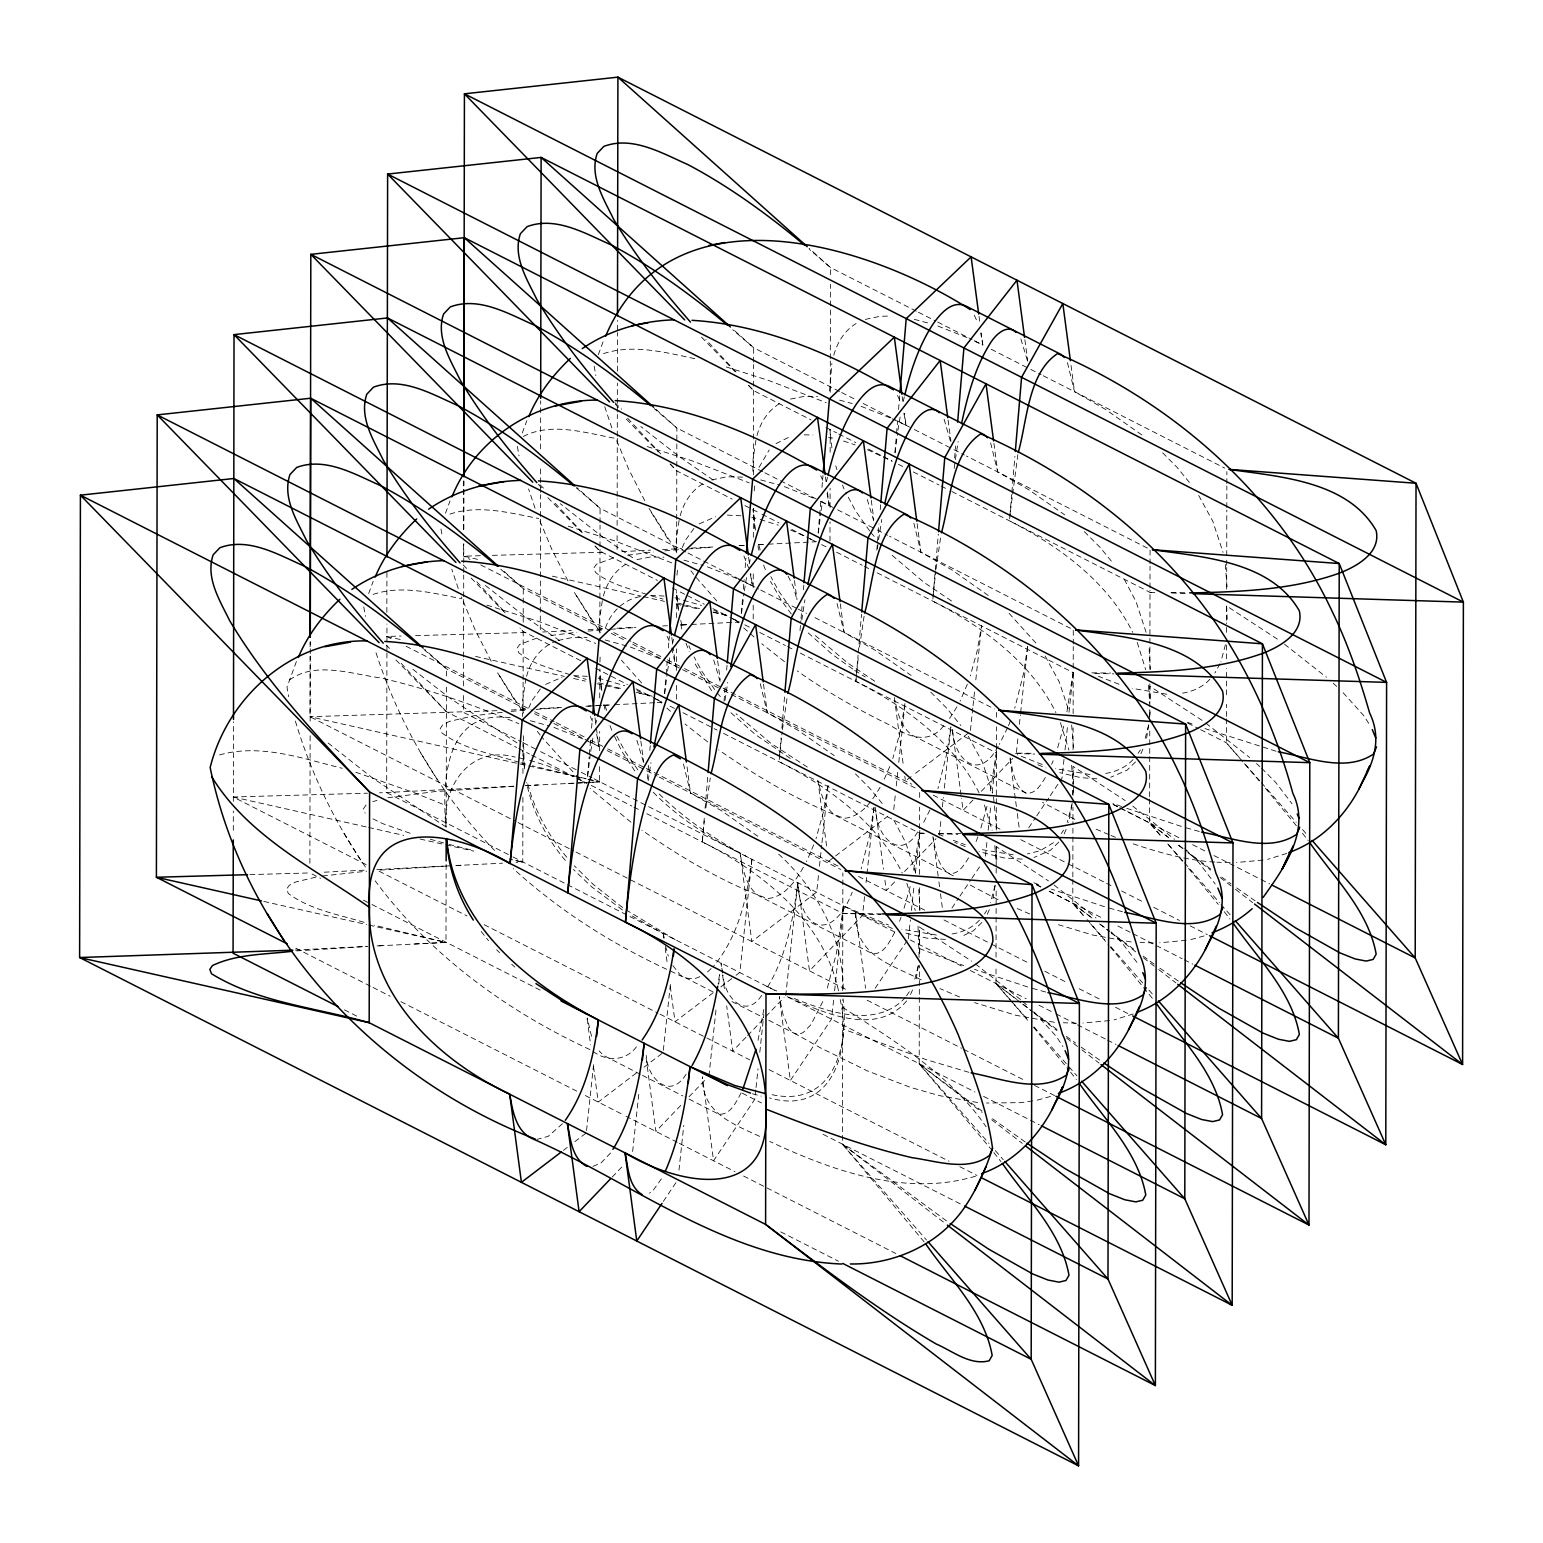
<?xml version="1.0" encoding="UTF-8"?>
<svg xmlns="http://www.w3.org/2000/svg" width="1543" height="1543" viewBox="0 0 1543 1543"><rect width="100%" height="100%" fill="white"/><g stroke="black" fill="none" stroke-linecap="round" stroke-linejoin="round"><path stroke-width="0.75" stroke-dasharray="5 3.75" d="M233.302 830.308L233.321 811.02M233.34 801.396L233.475 721.873M310.124 656.508L310.008 716.724L515.902 821.493M310.124 646.883L310.143 642.062M309.892 863.289L310.124 735.587M310.143 721.121L310.259 656.064M310.259 653.653L310.278 641.599M386.927 652.901L386.676 792.658L510.829 855.825M386.927 650.49L386.965 623.989M386.849 612.359L386.927 569.02M378.999 945.82L445.985 942.426L446.12 863.116M328.119 743.012L372.287 777.826L446.197 827.067L446.428 685.651M446.448 676.046L446.467 668.852L425.039 649.642M463.633 544.139L463.614 556.174L470.036 559.453M463.652 529.693L463.749 479.121M463.517 695.507L463.479 712.384L521.283 741.797M463.517 685.883L463.575 659.362M463.575 656.971L463.671 599.128M463.691 596.717L463.71 575.038M463.729 572.627L463.729 565.394M463.749 562.983L463.768 543.715M463.807 529.249L463.884 481.069M522.903 797.365L522.788 862.151L516.056 862.498M522.942 773.371L523 739.598M523.038 713.367L523.096 681.91M523.116 679.769L523.193 631.453L519.991 628.059M523.212 622.176L523.231 605.377M523.231 602.966L523.27 588.577L501.822 569.386M540.281 629.698L540.378 579.107M540.378 576.696L540.474 518.853M540.474 516.442L540.513 494.763M540.532 492.352L540.532 485.119M540.532 482.708L540.571 465.851M540.59 448.974L540.667 415.241M540.667 412.83L540.686 400.794M592.416 782.243L599.591 781.896L599.61 765.058M599.648 750.689L599.668 731.421M599.726 697.899L599.764 676.143M599.841 633.093L599.996 549.096M599.996 546.704L600.034 525.102M600.034 522.711L600.073 508.303L576.851 487.511M617.084 549.424L617.104 534.977M617.123 525.334L617.181 498.833M617.181 496.422L617.277 438.598M617.277 436.187L617.316 414.488M617.316 412.077L617.374 383.165M617.393 371.13L617.47 332.574M617.47 330.163L617.489 320.52M676.393 699.21L676.413 684.803M676.451 670.414L676.49 648.812M676.528 617.624L676.586 591.065M676.644 552.818L676.702 521.38M676.702 519.219L676.798 468.821M676.798 466.43L676.837 442.436M676.837 440.025L676.876 428.028L655.428 408.837M753.196 618.936L753.215 604.528M753.254 587.748L753.273 570.871M753.331 537.35L753.389 508.399M753.447 474.955L753.505 441.105M753.505 438.964L753.601 388.566M753.601 386.155L753.64 364.553M753.64 362.161L753.659 347.754L734.024 330.163M829.98 541.072L830.018 521.881M830.057 507.473L830.076 488.282M830.153 452.273L830.192 428.279M830.25 392.288L830.308 361.081M830.308 358.69L830.404 308.291M830.404 305.88L830.443 284.298M830.462 274.693L830.462 267.498L809.033 248.288M924.18 1241.922L842.401 1144.135L842.652 999.941M842.671 990.548L842.844 887.36M842.844 884.949L842.864 872.952M992.38 1150.712L919.204 1063.86L919.319 996.585M919.319 994.271L919.377 965.339M919.397 953.478L919.435 926.88M919.474 910.274L919.512 886.029M919.532 874.283L919.609 831.079M919.609 828.687L919.647 807.085M919.667 797.48L919.667 790.286M1012.632 1002.796L995.987 983.605L996.026 966.767M996.045 957.2L996.161 887.476M996.18 873.049L996.199 868.246M996.199 865.835L996.238 846.606L1048.468 880.899M996.257 829.999L996.412 750.805M996.412 748.413L996.45 726.811M996.469 717.206L996.469 712.403M1072.848 879.298L1072.79 903.33L1084.903 917.294M1072.848 876.925L1072.944 821.609M1072.944 819.333L1072.964 807.201M1072.983 795.339L1073.041 766.35L1125.252 800.624M1073.06 749.724L1073.099 727.891M1073.137 713.734L1073.195 670.53M1073.214 668.138L1073.253 646.536M1073.253 644.145L1073.272 629.737L889.655 536.308M1149.631 799.023L1149.593 823.055L1161.705 837.02M1149.651 796.651L1149.709 755.761M1149.728 753.466L1149.766 729.338M1149.786 715.065L1149.844 683.665M1149.863 669.469L1149.998 590.275M1149.998 587.864L1150.036 566.262M1150.056 563.87L1150.075 549.462L966.458 456.034M1226.434 718.787L1226.396 742.781L1243.041 761.991M1226.434 716.376L1226.473 704.38M1226.473 694.794L1226.531 668.389M1226.55 658.784L1226.569 644.395M1226.589 632.399L1226.608 622.793M1226.608 620.382L1226.627 605.994L1278.858 640.075M1226.666 589.195L1226.704 567.593M1226.704 565.201L1226.724 557.987M1226.724 555.596L1226.801 510M1226.801 507.589L1226.839 486.006M1226.859 483.595L1226.878 471.599M599.243 631.743L599.513 619.495L602.677 598.279M676.046 551.487L676.316 539.221L679.479 518.004M752.849 471.213L753.119 458.965L756.282 437.73M829.652 390.938L831.87 363.492M919.744 952.667L919.435 927.073L971.666 961.173M1073.349 792.138L1073.484 786.004M1073.523 783.96L1073.041 766.524M446.197 827.067C441.452 786.294 470.654 744.652 515.227 757.131M523.366 735.741L524.35 769.436M599.938 662.101L600.169 655.466M840.183 999.555C851.64 1048.295 833.239 1116.438 769.475 1097.902M919.107 957.374L918.027 925.877M1072.771 794.606L1072.925 790.19M1149.419 718.768L1149.728 709.915M510.328 717.746C444.808 708.816 442.359 780.7 445.753 826.701M772.136 1094.72C833.143 1107.662 849.325 1046.52 843.057 998.861M587.536 776.052L589.137 756.919M589.349 754.527L590.545 740.177M591.567 728.2L592.377 718.633M647.424 779.08L648.639 764.73M649.834 750.38L650.239 745.597M664.532 693.386L665.94 676.644M666.152 674.252L667.155 662.294M668.37 647.944L669.373 635.986M838.505 990.857C823.615 920.92 763.168 872.47 702.277 841.919L704.283 818.002M705.093 808.436L707.909 774.933M724.014 701.197L725.422 684.456M726.637 670.106L727.042 665.322M741.334 613.111L742.549 598.761M743.34 589.195L744.15 579.628M745.173 567.67L745.963 558.103M779.466 756.861L781.086 737.728M781.896 728.161L784.712 694.678M800.007 630.508L800.817 620.942M801.029 618.55L802.032 606.573M803.44 589.831L803.845 585.048M818.137 532.836L820.76 501.745M821.956 487.395L822.978 475.437M979.091 792.871C953.748 741.759 905.51 706.752 855.864 681.37L858.082 655.061M858.294 652.67L861.515 614.403M876.81 550.234L879.028 523.926M880.243 509.556L880.648 504.773M894.921 452.581L896.348 435.84M896.541 433.429L897.544 421.47M898.566 409.512L899.781 395.162M933.071 596.331L938.318 534.129M954.616 458.001L955.638 446.043M1009.874 516.056L1011.687 494.531M1011.899 492.14L1014.908 456.246M702.277 841.919L704.302 820.934M779.736 754.643L779.061 761.644C828.707 787.026 876.945 822.033 902.308 873.126M779.967 752.309L782.166 731.826M855.864 681.37L856.539 674.387M856.77 672.054L858.429 655.968M933.341 594.113L932.666 601.114C982.312 626.477 1030.55 661.484 1055.894 712.596M933.573 591.779L935.772 571.276M1010.144 513.838L1009.469 520.84C1059.096 546.222 1107.334 581.229 1132.697 632.321M1010.376 511.504L1017.84 454.722M1149.689 716.318L1150.133 711.863M587.652 776.264L590.41 753.601M586.552 1130.575L593.824 1062.317M676.953 575.192L677.821 567.091M664.705 693.656L667.212 673.327M632.63 1151.541L638.918 1092.714M663.336 1050.301L670.376 984.395M678.978 1170.173L683.761 1125.445M754.199 490.867L754.836 484.791M741.508 613.4L744.015 593.052M708.931 1075.992L716.222 1007.733M718.729 984.203L719.732 974.771M659.247 794.028C686.404 820.625 718.498 841.61 751.942 859.412L739.888 972.379L736.069 975.292M755.781 1089.898L754.778 1099.31L713.56 1160.76L702.489 1077.4M756.031 1087.545L758.037 1068.72M759.812 1052.23L763.824 1014.58M818.291 533.126L820.818 512.777M785.734 995.717L797.789 882.75C800.817 934.209 833.664 940.285 852.199 892.278M818.446 875.633L816.691 892.105L751.827 941.539L740.119 853.395C707.89 836.846 676.953 816.826 651.667 790.633M819.449 866.221L821.725 845.043M821.975 842.69L828.244 783.844L823.653 811.059L816.016 838.698M833.586 1000.211L831.581 1019.036L790.363 1080.505L779.292 997.125M834.589 990.799L843.635 906.069L888.575 925.048M895.094 452.851L897.621 432.503M864.543 896.618L862.537 915.443L809.496 970.875L797.789 882.75C793.237 919.3 786.236 957.084 766.524 988.812M866.047 882.5L874.09 807.182M893.744 809.496L895.249 795.359M896.252 785.946L897.756 771.828M898.759 762.416L905.047 703.569M908.383 938.761L910.389 919.937M911.392 910.524L914.15 884.64M915.423 872.875L919.937 830.5M918.374 965.667L916.176 978.918M939.34 835.168L941.095 818.697M942.349 806.931L943.352 797.519M944.355 788.107L950.893 726.907L946.63 754.276L937.932 788.589M972.804 708.044L970.296 731.575L913.051 775.184M973.054 705.691L974.559 691.553M975.812 679.788L981.599 625.667L977.259 650.51L970.316 675.95M985.437 856.153L986.941 842.015M988.195 830.25L990.953 804.366M992.207 792.601L996.739 750.226L990.047 792.562M995.177 885.393L992.978 898.643M1016.393 752.54L1018.149 736.069M1019.402 724.303L1020.405 714.891M1020.656 712.538L1027.696 646.633M1063.995 759.407L1061.989 778.231L1050.011 796.072M1064.998 749.975L1067.756 724.091M1069.01 712.326L1073.292 672.324M1071.98 805.118L1068.547 822.496M1148.783 724.844L1146.584 738.094M705.903 807.664L710.262 778M782.436 729.608L787.431 695.546M859.509 647.134L864.234 615.271M936.042 569.078L940.651 537.176M843.635 906.069L836.441 953.092L826.508 991.185M919.859 830.52L913.244 872.817M1073.176 672.343L1066.849 712.287M719.482 974.81L718.131 983.971M873.994 807.182L869.828 834.551L861.129 868.863M1027.599 646.652L1023.433 674.002L1014.735 708.314M751.942 859.412C747.198 897.1 738.461 936.91 713.252 966.574M904.931 703.569L900.456 730.784L892.818 758.442M648.195 780.642L650.953 762.628M724.998 700.368L727.756 682.353M801.781 620.112L804.945 599.764M877.408 548.614L878.295 542.037M878.584 539.838L881.747 519.49M954.21 468.339L955.098 461.762M955.387 459.563L958.145 441.529M590.738 751.422L592.917 738.113M667.54 671.147L669.72 657.839M744.343 590.873L746.523 577.564M821.146 510.598L822.438 501.88M897.93 430.323L900.128 417.034M763.785 1009.623L757.594 1042.567M525.874 678.534L522.73 699.77L522.633 716.473M918.201 965.841L914.44 980.634M995.004 885.566L990.51 902.597M1072.192 803.286L1067.312 822.323M1148.59 725.036L1144.829 739.811M1225.393 644.762L1220.918 661.793M595.579 724.4L596.601 720.157M672.382 644.125L673.905 637.78M749.184 563.851L750.207 559.627M826.489 481.455L827.511 477.231M903.291 401.199L904.314 396.956M910.177 886.608L903.291 910.91M986.98 806.353L980.692 828.707M1063.783 726.078L1056.897 750.38M526.587 676.297C530.522 660.944 540.937 646.806 556.078 641.097M603.39 596.022C606.785 583.273 614.249 571.296 625.686 564.333M680.193 515.767C683.588 503.018 691.052 491.021 702.489 484.058M756.996 435.492C760.39 422.743 767.855 410.747 779.292 403.784M833.799 355.218C837.193 342.469 844.657 330.472 856.095 323.529M899.588 921.287L901.073 917.14M977.876 836.865L974.848 844.638M296.41 661.523L286.959 687.214L288.657 696.664M368.681 593.515L373.213 581.248M445.483 513.24L450.016 500.974M522.286 432.966L526.819 420.699M598.318 354.736L603.602 340.424M813.74 844.754L806.507 861.65M889.79 766.505L883.31 781.394M967.345 684.205L960.093 701.12M1008.505 725.75L1011.051 719.019M822.785 1001.542L811.02 1024.629L803.112 1032.595L799.293 1034.138L795.59 1033.945L765.907 1018.843M1051.632 764.364L1053.175 760.738M528.69 708.141L531.853 700.811L540.32 688.949M605.492 627.866C610.681 612.205 623.989 599.147 640.615 596.601M682.276 547.591L685.458 540.262L693.926 528.4M759.079 467.317L769.186 449.958M910.524 994.502L912.916 989.005M987.327 914.247L989.719 908.75M1064.13 833.972L1067.312 826.643M1140.933 753.698L1143.305 748.201M929.908 809.998L922.521 824.637M1007.598 727.737L999.324 744.362M1219.973 663.76L1214.881 673.057M741.141 1092.83C736.339 1101.471 730.63 1115.223 718.787 1114.22L684.861 1096.957M894.747 932.281C889.945 940.921 884.235 954.693 872.374 953.67L762.146 897.582C745.925 889.713 742.954 869.307 740.119 853.395M803.344 867.397C795.416 880.976 784.596 897.293 767.411 898.566C722.703 882.287 680.984 857.272 641.869 830.153M880.127 787.142C872.219 800.701 861.399 817.019 844.195 818.291C799.505 802.013 757.787 776.997 718.652 749.879M956.93 706.868L949.311 718.922M661.388 1178.891L653.441 1189.942L649.526 1193.144M968.599 857.812C964.259 864.581 958.685 874.804 949.176 873.396L838.948 817.308C825.312 811.039 821.069 794.741 818.349 781.259M1045.402 777.537C1041.062 784.326 1035.488 794.529 1025.979 793.121L915.751 737.033C902.115 730.765 897.872 714.467 895.152 700.985M998.128 746.195C979.496 782.59 953.458 760.082 952.417 728.277M663.355 1201.38L676.644 1181.572M875.151 988.33L907.053 940.748M951.954 908.056L958.589 898.142M959.92 896.155L970.566 880.301M971.897 878.314L981.194 864.446M1028.737 827.781L1035.392 817.867M1036.722 815.9L1048.681 798.059M906.532 995.833L909.984 990.76M984.473 913.88L986.768 910.486M1061.275 833.606L1063.571 830.211M1138.078 753.331L1140.373 749.937M366.057 805.002L363.415 808.86L365.112 813.2M562.481 1123.69L548.151 1136.362L537.003 1139.37M610.527 1153.007L600.806 1163.152L591.335 1167.029M686.114 1074.198C669.99 1100.892 647.038 1078.191 646.247 1055.431M761.683 995.37C745.153 1020.656 723.918 996.238 723.05 975.176M917.719 831.908C899.974 862.325 875.845 835.245 875.961 810.576M906.648 1000.906C876.463 1037.147 823.248 1012.767 788.454 997.125M981.927 922.463L973.575 930.622L960.923 936.871M1058.729 842.189L1050.378 850.347L1034.022 857.464M1135.513 761.914L1127.181 770.092L1110.825 777.209M612.243 1177.039L622.195 1166.643M680.752 1105.424L655.891 1131.424L646.093 1057.572M689.046 1096.764L705.614 1079.444M745.963 1037.282L732.694 1051.149L726.695 1005.882M747.622 1035.565L764.19 1018.226M765.849 1016.509L784.075 997.453M894.593 881.94L886.299 890.6L884.718 878.7M904.526 871.544L936.022 838.64M973.035 799.949L963.102 810.345L961.52 798.425M981.329 791.289L1012.825 758.365M1209.847 679.306C1202.46 687.368 1191.794 691.978 1181.051 693.347M1133.044 759.58C1125.657 767.643 1114.991 772.252 1104.248 773.622M979.439 920.11C972.051 928.192 961.385 932.801 950.642 934.151M905.375 997.53C875.421 1029.972 825.833 1011.051 791.25 997.376M943.641 725.769C929.291 744.999 907.978 736.879 890.832 725.634C858.332 709.819 826.759 691.9 797.287 670.935M707.504 971.955L711.805 967.924M636.449 1046.848C625.571 1061.545 605.685 1061.893 591.933 1050.513M523.366 436.476C552.259 421.374 587.517 433.641 617.798 438.791M289.602 679.904C315.698 660.905 351.515 674.117 380.581 677.917C427.97 688.795 473.971 705.035 518.834 723.667M911.141 776.63L905.432 780.989L904.796 776.225M828.63 861.264L887.765 816.208M713.175 992.728L675.024 1021.794L669.971 983.682M720.812 986.922L734.159 976.738M636.391 1073.002L598.221 1102.068L593.476 1066.348M644.01 1067.197L663.085 1052.654M563.388 1150.364L567.207 1147.452M574.845 1141.646L586.301 1132.928M1053.503 842.69L1039.982 850.81L1027.445 853.877M776.013 443.613L788.666 437.344M699.21 523.868L715.566 516.751M545.605 684.417L561.961 677.3M1286.766 853.433L1267.632 859.355M1133.179 1013.963L1114.046 1019.884M699.866 976.603C689.258 982.602 678.322 974.327 668.736 970.238M603.525 353.598C633.942 343.645 666.595 352.826 696.877 359.075M449.92 514.128C478.774 504.465 509.865 512.912 538.719 518.506M373.117 594.402C401.971 584.72 433.062 593.187 461.916 598.78M219.511 754.951C260.111 743.244 302.756 758.539 342.276 768.298M865.295 319.401L880.281 316.276L890.06 316.045M790.517 399.078L803.479 396.532L817.539 396.647M711.709 479.95L726.676 476.806L742.858 477.096M636.912 559.608L649.873 557.081L663.934 557.197M558.103 640.48L573.07 637.355L587.131 637.471M613.632 557.833L596.447 564.198L593.804 568.036L595.502 572.395C610.179 584.45 629.505 588.481 647.096 594.518M536.829 638.108L519.663 644.473L517.001 648.311L518.699 652.67C533.377 664.724 552.703 668.755 570.293 674.792M372.75 801.627L376.936 800.431M1190.849 939.61L1205.951 935.405M1037.243 1100.159L1052.345 1095.935M975.542 1176.21C905.915 1197.137 832.719 1170.944 769.706 1141.434M387.872 797.77L434.374 791.655L513.877 786.274M315.736 877.176L295.947 881.902L289.255 885.277L286.612 889.115L288.31 893.474C311.185 910.505 340.752 914.864 367.408 923.37M1263.023 860.068L1236.483 862.518M1186.239 940.323L1159.68 942.792M1109.436 1020.598L1082.877 1023.048M1032.633 1100.873L1021.1 1102.647L986.536 1103.033M627.577 555.21L653.634 551.989M550.774 635.485L576.831 632.264M322.526 876L366.636 871.197M502.266 712.307L473.971 715.759L449.553 721.352L442.86 724.728L440.199 728.585L441.896 732.925C464.096 749.532 492.776 753.968 518.699 762.184M664.782 550.851L682.913 549.366M587.979 631.106L603.853 629.814M511.177 711.381L527.05 710.089M296.642 950.912L367.485 946.418M687.445 548.999L712.442 547.302M610.642 629.274L635.639 627.577M536.115 709.375L558.836 707.851M380.253 870.078L446.679 866.028M739.483 545.721L744.285 545.451M758.693 544.698L763.476 544.428M662.68 625.976L667.483 625.725M681.89 624.954L686.693 624.703M585.877 706.25L609.89 704.977M525.893 785.638L537.89 784.982M456.284 865.527L461.087 865.257M377.09 945.917L384.284 945.531M621.868 551.603L650.567 550.157M662.526 549.539L681.678 548.575M691.245 548.093L712.77 546.994M739.078 545.663L743.861 545.431M758.23 544.698L763.014 544.467M768.279 544.178L816.517 541.747M542.673 631.994L571.373 630.547M588.134 629.698L604.875 628.85M616.834 628.232L635.967 627.268M681.427 624.973L686.211 624.741M691.476 624.452L739.714 622.022M496.962 710.687L310.008 716.724L573.9 776.11M511.331 709.973L528.072 709.124M540.031 708.507L561.556 707.427M587.883 706.096L602.233 705.363M604.625 705.247L609.408 704.997M614.673 704.727L654.849 702.701M657.26 702.586L662.043 702.335M513.472 786.236L379.482 792.851M525.43 785.638L590.024 782.378M568.152 783.458L574.883 783.13M577.121 783.015L586.109 782.571M588.365 782.455L599.591 781.896L588.423 779.292M324.223 872.2L367.292 870.021M376.858 869.538L453.411 865.662M455.802 865.546L502.574 863.173M295.272 950.044L367.041 946.418M414.546 944.007L445.985 942.426L374.274 925.202M480.394 555.711L463.614 556.174L477.616 559.337M492.391 555.364L605.087 552.182M391.093 638.628L386.811 636.449L401.199 636.044M415.588 635.639L525.893 632.514M366.192 864.659L233.205 796.998L367.504 793.198M249.927 874.611L309.873 872.933M1230.08 862.653L1216.945 862.209M1153.277 942.927L1140.142 942.484M1076.493 1023.202L1063.339 1022.758M951.8 491.484L1149.998 592.338L1154.665 592.396M1171.002 592.589L1187.339 592.782M1091.865 672.844L1110.536 673.057M1017.396 753.138L1033.733 753.331M723.532 733.388L919.589 833.162L926.591 833.239M938.26 833.374L963.931 833.683M646.729 813.662L842.806 913.437L882.461 913.9M804.154 434.837L812.949 434.972M727.351 515.111L740.891 515.786M650.548 595.386L664.088 596.061M573.745 675.641L587.285 676.335M1096.842 778.81L1080.756 777.633L1059.675 772.677M1022.237 859.123L1003.953 857.908L978.995 851.659M945.435 939.398L927.15 938.183L906.069 933.226M1149.998 592.338L1154.781 592.493M1171.523 593.013L1188.284 593.534M1094.739 673.288L1113.872 673.886M1015.545 753.485L1034.678 754.083M919.589 833.162L926.784 833.374M938.742 833.76L957.875 834.358M842.806 913.437L881.072 914.613M1214.707 862.093C1185.776 860.3 1157.597 852.18 1130.305 842.825M1166.797 694.234L1132.234 688.371M1089.994 774.509L1055.431 768.645M1013.192 854.783L980.692 849.421M936.389 935.039L901.826 929.195M1131.25 942.001L1092.656 935L1055.605 923.852M1054.448 1022.276L1015.853 1015.275L974.597 1002.641M977.645 1102.531L939.051 1095.549L910.409 1087.371L867.378 1070.881L820.49 1047.871L792.06 1031.939L788.762 1028.082L782.995 1014.407L779.331 996.392M828.552 437.267L832.622 438.077M751.75 517.541L755.819 518.332M674.947 597.797L701.525 605.435M598.144 678.071L624.722 685.709M519.316 757.941L525.43 759.156M552.355 576.156L641.097 596.119M643.431 596.64L664.454 601.365M676.123 604.007L680.791 605.049M683.125 605.57L699.48 609.254M713.483 612.417L727.505 615.561M386.811 636.449L403.167 640.133M475.553 656.411L564.294 676.393M573.63 678.496L585.318 681.119M596.987 683.742L620.344 689.007M639.033 693.212L653.036 696.356M576.233 776.63L585.569 778.733M587.922 779.254L599.591 781.896M233.205 796.998L366.327 826.952M368.661 827.472L403.687 835.361M420.043 839.026L443.381 844.291M445.715 844.812L473.74 851.119M515.786 860.589L522.788 862.151L509.402 859.046M263.834 901.44L366.578 924.566M368.931 925.086L445.985 942.426M713.02 612.012L726.406 615.136M636.217 692.286L651.84 695.912M586.205 778.771L532.393 765.791M914.305 319.362L929.04 323.278M839.566 400.138L852.257 403.552M760.718 479.912L779.871 485.196M683.915 560.167L703.068 565.471M605.049 639.94L630.682 647.115L659.787 658.687M530.31 720.716L549.462 726.02M699.5 608.636L674.6 602.271M620.46 688.332L597.797 682.546M448.82 844.368L471.367 850M1276.08 751.229L1204.948 728.585M1199.277 831.484L1183.539 827.106M1122.475 911.759L1106.736 907.38M1045.672 992.033L1029.933 987.655M968.869 1072.308L925.954 1059.559L842.594 1028.776M760.178 519.509L778.328 525.16M529.789 760.333L547.919 765.984L573.224 776.534M752.463 1093.756L761.181 1096.109M651.493 595.907L663.046 599.089M574.69 676.162L586.244 679.364M520.994 762.821L525.623 764.094M430.343 839.257L444.191 843.095M726.271 366.945L768.568 380.427L826.045 402.588M647.231 446.563L691.765 460.701L749.242 482.863M568.171 526.182L614.963 540.976L672.439 563.137M486.874 605.126L538.16 621.231L595.637 643.392M1181.282 826.412L1123.805 807.336M1104.479 906.686L1051.342 889.134M1027.677 986.961L974.54 969.39M410.11 833.259L382.683 823.634L371.439 818.118M355.797 772.233L414.816 792.928L446.236 805.639M843.52 441.009L855.111 444.885M1121.645 806.565L1112.869 803.344M937.893 326.036L966.979 337.589M861.09 406.31L890.176 417.864M784.288 486.585L813.373 498.138M1118.984 684.224L1098.442 676.297M707.485 566.86L736.57 578.413M1042.181 764.499L1017.358 754.758M953.285 840.299L965.378 844.773M553.879 727.389L582.984 738.962M1187.454 722.22L1194.108 724.786M1033.849 882.77L1040.503 885.316M919.397 948.521L963.7 965.59M1037.822 764.788L1046.019 767.99M965.127 846.663L954.635 842.343M892.413 928.539L855.458 912.087L865.584 988.311M1108.781 834.589L1093.601 828.109M1110.979 835.496L1115.377 837.309M1029.779 913.957L1016.818 908.383M959.592 996.952L940.015 988.658M938.414 834.127L944.837 836.827M867.417 449.707L892.163 461.183M790.614 529.982L803.614 535.73M713.811 610.256L726.811 616.004M637.028 690.531L650.027 696.279M666.672 969.293C611.067 943.39 558.624 910.139 513.298 868.67M589.87 1049.568C506.683 1010.916 429.938 955.136 375.2 880.822M974.906 341.312L982.833 345.015L981.252 333.114M892.163 418.789L906.03 425.289L904.449 413.37M821.3 501.841L829.227 505.564L827.318 491.272M738.557 579.339L752.425 585.839L750.843 573.919M665.727 661.465L675.622 666.094L673.095 647.038M586.938 740.814L598.819 746.368L596.292 727.312M766.832 986.343L776.746 990.972M809.496 538.603L815.36 541.458M732.694 618.859L738.557 621.733M653.943 698.188L661.773 702.007M577.14 778.444L586.919 783.227L576.272 777.807M916.311 311.165L830.462 267.498L809.535 249.503M918.451 312.265L935.617 321.002M937.758 322.082L972.09 339.556M974.25 340.656L982.833 345.015L980.692 332.902M991.165 349.258L1028.68 368.353M1030.763 369.413L1041.178 374.698M1043.261 375.759L1224.737 468.108M839.508 391.44L753.659 347.754L732.732 329.778M841.649 392.539L854.533 399.078M863.116 403.456L895.287 419.831M897.447 420.911L912.279 428.472M914.363 429.533L951.877 448.608M953.96 449.669L964.375 454.973M748.548 385.461L753.601 390.63L811.078 419.889M825.987 427.469L836.634 432.889M838.756 433.969L855.806 442.648M868.574 449.148L881.342 455.648M883.483 456.728L891.989 461.068M898.392 464.308L902.674 466.487M913.34 471.927L938.973 484.965M941.114 486.064L947.518 489.324M762.705 471.714L676.876 428.028L654.193 408.548M764.846 472.794L818.504 500.106M820.645 501.186L835.477 508.746M837.56 509.807L875.074 528.883M877.157 529.943L887.572 535.247M1187.763 723.127L1198.506 728.585M1200.647 729.685L1226.396 742.781L1239.087 757.247M670.067 463.999L676.798 470.904L732.154 499.083M744.922 505.583L759.831 513.163M761.953 514.243L779.003 522.903M791.771 529.403L804.539 535.922M806.68 537.003L815.186 541.323M821.59 544.583L827.993 547.842M836.537 552.201L862.171 565.239M864.311 566.32L870.715 569.579M877.138 572.839L1073.195 672.613M685.902 551.989L600.073 508.303L575.655 487.318M688.043 553.069L758.674 589.002M760.757 590.062L796.188 608.096M798.271 609.157L806.603 613.4M814.935 617.644L994.328 708.912M1113.352 804.366L1117.633 806.545M1119.774 807.645L1181.861 839.218M1192.565 844.677L1205.411 851.215M1213.975 855.574L1258.934 878.449M1261.075 879.529L1269.638 883.888M1113.12 804.501L1149.593 823.055L1168.051 837.077M594.942 545.991L599.996 551.179L657.472 580.438M672.382 588.018L685.169 594.518M687.291 595.598L704.322 604.258M712.847 608.598L727.756 616.178M729.878 617.258L738.383 621.598M744.787 624.857L751.21 628.117M759.754 632.476L785.387 645.514M787.509 646.594L793.931 649.854M800.335 653.113L996.392 752.888M480.76 564.912L611.607 631.473M613.748 632.572L630.894 641.309M633.035 642.389L665.207 658.765M667.367 659.845L682.372 667.502M684.513 668.582L720.986 687.136M723.127 688.236L911.836 784.249M933.187 795.127L1001.542 829.903M1020.772 839.681L1065.808 862.595M1067.949 863.694L1104.422 882.249M1106.562 883.329L1112.985 886.608M1121.568 890.967L1143.016 901.884M1153.74 907.342L1179.488 920.438M1190.212 925.896L1207.359 934.634M602.657 628.965L523.27 588.577L500.588 569.078M611.24 633.344L624.124 639.901M632.707 644.26L664.898 660.635M667.039 661.735L721.468 689.432M723.551 690.492L915.385 788.107M1036.568 884.64L1040.85 886.82M1049.394 891.179L1102.917 918.413M1117.904 926.031L1130.749 932.57M1132.89 933.65L1182.131 958.704M1184.272 959.804L1192.835 964.163M1036.317 884.756L1040.85 887.071M1049.201 891.314L1072.79 903.33L1093.08 918.741M580.689 660.693L523.193 631.453L519.837 628.001M595.579 668.293L627.519 684.533M636.044 688.872L650.953 696.452M653.075 697.532L661.6 701.872M670.125 706.212L674.407 708.391M682.951 712.731L717.129 730.128M406.118 646.266L532.644 710.667M534.804 711.747L554.091 721.565M556.251 722.664L588.423 739.039M590.564 740.119L605.57 747.757M607.711 748.856L644.183 767.411M646.324 768.491L839.296 866.703M858.525 876.482L924.739 910.177M943.969 919.956L989.005 942.869M991.146 943.969L1029.76 963.604M1044.765 971.241L1066.213 982.158M1079.078 988.716L1100.525 999.613M1115.55 1007.251L1130.556 1014.908M525.854 709.24L446.467 668.852L423.785 649.352M534.457 713.618L551.622 722.355M553.763 723.436L588.095 740.91M590.236 742.009L598.819 746.368L596.678 734.275M607.151 750.612L644.665 769.706M646.748 770.767L657.164 776.052M659.266 777.113L840.723 869.461M523.424 742.877L538.411 750.515M540.551 751.595L579.069 771.211M581.21 772.291L591.914 777.73M594.055 778.829L897.293 933.361M910.158 939.918L961.925 966.265M970.238 970.489L1026.114 998.687M1038.96 1005.207L1053.946 1012.844M1056.087 1013.925L1075.355 1023.723M1077.496 1024.822L1105.328 1038.979M1107.469 1040.078L1116.033 1044.418M395.953 659.941L446.39 711.709L516.654 747.468M518.776 748.548L529.423 753.968M531.564 755.048L574.15 776.727M591.2 785.406L631.781 806.044M633.922 807.143L640.326 810.403M518.043 822.573L573.803 850.945M575.963 852.045L845.815 989.352M867.166 1000.23L961.54 1048.237M963.681 1049.336L1023.742 1079.888M1034.466 1085.346L1055.913 1096.263M512.97 856.924L777.576 991.802M787.181 996.701L975.002 1092.02M983.566 1096.379L1039.23 1124.693M712.905 991.879L680.405 975.137L671.822 964.298M731.98 1001.581L763.785 1017.763M379.057 871.197L466.989 915.944M484.136 924.681L657.858 1013.076M660.018 1014.156L749.782 1059.848M769.012 1069.627L949.08 1161.262M959.804 1166.701L976.95 1175.438M312.014 874.013L320.578 878.372M363.396 900.148L369.819 903.426M371.959 904.507L541.072 990.567M742.318 1093.215L761.49 1102.975M823.075 1134.317L962.427 1204.967M640.345 1074.294L603.602 1055.412L599.07 1050.899M642.467 1075.375L682.739 1095.877M295.812 948.193L370.879 986.401M373.02 987.481L390.186 996.219M400.91 1001.677L576.773 1091.152M585.356 1095.53L623.854 1115.126M625.995 1116.206L677.261 1142.283M679.383 1143.382L735.008 1171.677M743.591 1176.036L895.866 1253.533M344.398 1009.836L357.243 1016.374M780.739 1231.873L838.524 1261.267M1074.815 819.372L1042.586 802.418M998.012 899.646L967.866 883.85M921.21 979.921C887.842 962.813 854.61 955.387 855.458 912.087M759.638 1136.362C731.98 1123.593 701.351 1112.31 702.528 1076.667M664.03 937.739L663.316 933.669L629.602 914.517M1067.447 362.624L1074.507 391.671L1105.328 409.3L1143.286 435.955M990.645 442.899L997.723 471.946L1028.525 489.575L1064.728 514.861M913.861 523.173L920.92 552.22L951.742 569.83L989.699 596.505M837.058 603.448L844.117 632.476L874.939 650.104L911.122 675.41M760.255 683.703L767.315 712.75L798.136 730.379L834.319 755.665M683.453 763.978L690.512 793.025L721.333 810.654L759.291 837.309M675.14 939.687L624.549 908.923M953.343 875.73C938.086 870.117 935.868 851.775 933.245 837.868M1025.979 793.121C1013.847 786.236 1012.767 769.918 1010.048 757.594M807.298 767.083L770.574 743.051L736.05 713.753M854.726 670.414L865.257 677.011M790.228 758.385L755.453 734.622L729.935 711.824M842.632 1007.348C894.612 1041.062 950.546 1074.719 986.131 1126.834M516.963 742.916L449.071 697.552L410.399 667.367M951.53 600.979L924.18 582.502L889.655 553.223M874.727 681.254L847.377 662.776L812.852 633.479M1202.055 720.35L1149.844 686.269L1150.422 699.615M852.797 669.103L832.256 654.367L806.738 631.569M622.388 909.907L591.663 886.82L573.417 869.442M713.252 480.104L679.479 456.728L640.808 426.543M632.707 557.775L602.677 537.003L560.34 503.732M559.665 640.654L525.874 617.277L483.557 584.006M1236.676 887.919L1255.539 901.112M1159.873 968.194L1178.736 981.387M1081.18 1047.138L1101.933 1061.661M1025.131 1141.916L989.487 1116.573M946.457 1220.879L842.401 1144.135L926.475 1239.974M622.658 907.593L593.091 884.274L574.305 865.816M784.519 661.658L761.798 643.74M707.716 741.913L684.996 724.014M630.933 822.188L590.101 788.396M1210.599 868.94L1188.341 852.488M1221.747 877.118L1231.044 883.927M1133.796 949.215L1111.539 932.763M1143.093 956.024L1154.241 964.201M1056.994 1029.49L1032.884 1011.629M1066.29 1036.298L1075.587 1043.107M982.062 1111.114L919.204 1063.86L989.005 1143.421M1284.49 644.222L1326.421 677.223M1205.816 723.108L1249.618 757.497M1132.774 806.14L1174.532 839.296M1054.081 885.026L1096.012 918.027M975.407 963.931L1020.926 999.825M1179.103 845.487L1186.49 851.08M1100.468 924.353L1109.687 931.355M1010.279 999.864L995.987 983.605L1016.297 999.015M1023.665 1004.628L1031.052 1010.221M1168.687 837.772L1149.593 823.055L1162.284 837.521M1178.216 845.14L1185.853 851.022M1187.763 852.507L1210.676 870.156M1220.204 877.523L1233.571 887.823M1235.48 889.308L1252.646 902.559M1091.885 918.046L1072.79 903.33L1085.481 917.796M1099.523 923.929L1109.051 931.297M1110.96 932.763L1135.783 951.915M1143.402 957.798L1156.768 968.097M1158.677 969.583L1175.862 982.833M995.987 983.605L1020.81 1002.738M1022.72 1004.204L1032.248 1011.572M1034.157 1013.037L1057.071 1030.705M1066.618 1038.073L1079.965 1048.372M1081.874 1049.838L1099.06 1063.088M919.204 1063.86L982.177 1112.445M991.725 1119.813L1022.257 1143.363M842.401 1144.135L945.454 1223.638M743.687 627.847L754.566 637.394M666.904 708.121L670.511 711.304M1333.268 683.318L1336.682 686.384M1256.465 763.592L1259.879 766.64M1022.643 1001.349L1027.773 1005.94M511.697 964.221L514.861 967.095M1162.65 452.774L1176.981 467.24L1191.254 484.714M1084.324 531.621L1100.178 547.514L1113.101 563.214M1009.045 613.323L1036.317 643.489M930.738 692.171L946.592 708.063L960.845 725.538M855.439 773.872L869.789 788.338L884.043 805.793M778.656 854.147C816.671 888.826 843.712 938.067 843.192 990.452M735.124 619.592L738.557 622.89M658.321 699.866L661.754 703.164M576.388 775.165L584.951 783.439M615.04 402.723L621.617 409.204M539.896 484.618L544.814 489.478M463.093 564.892L468.011 569.733M386.29 645.167L389.569 648.388M496.615 949.716L499.546 952.648M1343.124 692.691L1363.626 715.508L1368.834 723.493M1261.595 768.183L1275.772 782.513L1292.031 803.768M1184.793 848.438L1198.969 862.788L1215.228 884.023M1111.153 931.895L1122.166 943.062L1138.425 964.298M1034.35 1012.169L1056.434 1036.587L1062.934 1046.578M701.467 337.146L735.104 371.651M626.362 419.137L658.302 451.925M547.881 497.675L581.499 532.2M471.078 577.95L506.374 614.191M735.953 371.959L705.826 339.499M748.779 385.538L753.601 390.63M660.751 453.931L627.48 418.037M670.376 464.115L676.798 470.904M582.347 532.509L553.744 501.784M595.174 546.087L599.996 551.179M503.944 611.086L475.418 580.322M446.39 711.709L400.158 662.333M716.859 601.018L695.199 576.349M641.676 683.009L621.443 660.173M572.954 771.866L541.593 736.879M494.551 850.424C439.716 794.047 398.653 724.419 374.968 649.487M615.213 404.112L618.28 407.583M538.411 484.386L541.477 487.858M1245.432 764.479L1259.705 780.758M1261.306 782.571L1296.197 822.342M1302.543 829.575L1307.307 834.994M1168.63 844.754L1182.922 861.033M1184.503 862.826L1219.414 902.616M1220.995 904.429L1230.504 915.269M1087.082 919.589L1104.537 939.494M1110.883 946.727L1142.611 982.891M1148.956 990.124L1153.701 995.544M1011.861 1001.677L1027.734 1019.769M1034.08 1027.002L1067.39 1064.959M1068.971 1066.772L1076.918 1075.818M995.351 1150.654L1003.278 1159.7M1244.545 763.746L1259.493 781.182M1167.742 844.002L1182.69 861.457M1090.959 924.276L1108.838 945.203M1014.156 1004.551L1027.638 1020.251M870.966 532.624L875.421 537.832M717.379 693.173L720.35 696.645M566.744 857.175C548.517 835.689 534.341 810.384 527.59 782.918M1265.376 788.145L1299.572 829.633M1188.573 868.42L1218.276 904.372M1110.304 946.958L1153.161 999.285M1033.501 1027.233L1069.164 1070.437M791.328 614.075L781.703 600.921L770.497 581.364M565.336 860.435C546.434 838.1 532.335 811.387 526.587 782.571M481.165 931.471L488.533 940.709M1302.485 833.297L1308.175 840.569M1224.274 911.739L1229.945 919.011M1070.668 1072.289L1076.358 1079.56M993.866 1152.563L1000.963 1161.648M690.936 570.814L693.771 574.497M537.33 731.343L540.185 735.047M869.635 530.869L855.767 511.196L845.834 492.661M791.501 609.369L778.964 591.47L770.844 576.677M714.698 689.625L702.161 671.745L694.041 656.952M637.895 769.899L625.359 752L615.426 733.484M711.574 690.647L693.694 661.638M634.771 770.921L622.138 751.807L613.246 733.812M649.063 508.399L677.011 552.163M590.93 619.071L574.401 592.512L600.208 632.437M514.128 699.345L497.598 672.787L523.405 712.712M295.369 721.102C310.953 773.236 334.812 822.824 365.826 867.513M1198.718 495.477L1212.837 521.36L1223.02 552.394M1045.112 656.006L1059.25 681.89L1068.933 710.957M968.31 736.281L982.447 762.165L992.612 793.218M788.126 576.137L793.603 587.304L796.207 597.102M651.204 512.237L667.733 538.796M420.795 753.042L437.325 779.62M344.012 833.316L360.522 859.895M1124.307 579.339L1136.053 601.635L1146.218 632.669M893.898 820.162L905.645 842.439L915.809 873.473M644.8 500.723L628.734 469.342L615.831 438.501M567.998 580.997L551.931 549.617L539.028 518.776M491.195 661.272L475.128 629.891L461.434 596.948M974.327 315.235L977.818 323.008M897.525 395.509L901.016 403.282M820.722 475.784L824.232 483.538M743.919 556.059L748.567 567.785M667.116 636.333L670.626 644.087M590.333 716.588L593.824 724.361M1020.887 338.939L1027.291 360.31M944.085 419.214L950.835 442.59M867.282 499.469L873.704 520.84M713.695 660.018L720.099 681.389M636.893 740.293L643.296 761.663M842.497 485.1L844.021 488.919M688.892 645.649L690.415 649.468M611.877 428.009L604.663 406.503M535.074 508.264L528.574 488.938M458.271 588.539L451.771 569.213M1137.249 642.428L1145.716 669.778M1060.446 722.703L1068.913 750.033M984.415 805.041L992.11 830.308M906.86 883.252L915.308 910.582M763.631 565.066L765.926 571.257M686.056 643.257L689.142 651.532M610.025 725.596L612.34 731.806M835.747 465.793L836.981 469.689M760.178 549.964L757.999 542.114M606.573 710.494L604.393 702.644M671.764 648.06L675.622 666.094M665.457 945.859L668.312 956.062M591.528 1036.317L587.227 1017.994M680.733 620.402L682.141 626.342M757.96 546.068L758.944 550.369M680.675 624.182L682.141 630.643M603.872 704.457L605.338 710.918M594.151 366.135L595.849 375.585M517.368 446.409L519.046 455.86M440.989 529.037L442.243 536.135M363.762 606.958L365.44 616.409M903.889 413.177L906.03 425.289M827.087 493.451L829.227 505.564M750.284 573.726L752.425 585.839M722.703 973.132L720.986 963.006L722.259 972.534M1225.277 564.41L1227.186 589.098M1071.671 724.959L1073.581 749.628M993.557 797.172L996.797 829.903M831.928 447.875L829.825 429.513M755.453 530.156L753.042 509.788M678.65 610.43L676.413 592.107M601.847 690.705L599.803 674.426M524.716 768.954L522.633 750.612M1071.035 365.479L1074.507 391.671M1024.88 339.769L1027.715 361.197M979.034 316.431L979.67 321.195M993.923 443.362L997.723 471.946M1010.009 758.693L1015.39 799.197M1015.718 801.569L1016.972 811.097M1017.3 813.489L1019.19 827.781M948.077 420.024L950.912 441.472M952.34 729.338L961.193 796.053M902.231 396.705L902.867 401.469M917.121 523.636L920.92 552.22M932.898 836.576L938.588 879.452M938.915 881.844L940.169 891.372M940.497 893.744L942.387 908.036M871.274 500.298L873.801 519.355M894.361 697.61L903.523 766.697M875.228 807.24L883.445 869.172M825.428 476.98L826.064 481.744M840.318 603.892L844.117 632.476M794.471 580.573L796.998 599.629M817.867 780.276L826.72 846.972M748.625 557.235L749.262 561.999M763.515 684.166L767.315 712.75M717.669 660.848L720.195 679.904M722.568 974.925L724.477 989.217M671.822 637.51L672.787 644.665M687.04 766.832L690.512 793.025M640.866 741.122L643.72 762.551M663.316 933.669L663.953 938.433M665.226 947.961L667.425 964.626M595.019 717.784L595.984 724.94M587.15 1018.708L590.622 1044.9M1148.436 685.073L1149.67 703.126M1071.633 765.328L1072.867 783.4M994.83 845.603L996.006 861.38M754.758 528.632L753.466 508.283M677.956 608.887L676.798 593.11M601.153 689.162L599.861 668.813M1149.13 648.716L1150.384 669.373M918.721 889.539L919.994 910.177M1226.627 605.994L1227.225 619.341M996.238 846.798L996.817 860.145"/><path stroke-width="1.5" d="M233.282 839.951L233.07 953.188L337.975 1006.576M233.494 719.462L234.015 334.619L387.505 317.954L1185.622 724.072L1232.992 842.941L1232.182 1305.301L981.252 1177.618M310.143 637.24L310.818 254.344L464.308 237.699L1262.425 643.797L1309.795 762.666L1308.985 1225.046L1055.913 1096.263M310.297 636.777L310.702 398.229L157.212 414.893L156.402 877.253L287.229 943.834M386.946 556.984L387.621 174.07L541.111 157.425L1339.228 563.542L1386.598 682.392L1385.788 1144.771L1132.697 1015.988M446.139 860.84L446.178 839.083M463.749 476.71L464.424 93.814L617.914 77.15L1416.03 483.268L1463.381 602.117L1462.59 1064.496L1209.5 935.714M463.884 476.247L464.308 237.699L653.653 407.236M540.686 398.383L541.111 157.425L730.437 326.962M617.489 315.698L617.914 77.15L807.24 246.687M841.842 1264.045C727.216 1259.3 632.726 1182.652 531.737 1138.387C515.536 1130.537 512.546 1110.131 509.711 1094.199C437.248 1059.732 367.118 993.518 369.394 907.342C363.164 812.93 454.761 830.25 510.116 863.501C514.34 819.372 522.306 774.451 543.213 734.873C551.063 722.008 563.658 700.561 581.73 707.311C672.536 754.083 769.957 794.529 843.79 867.571C892.683 914.883 931.162 972.36 958.203 1034.678C972.36 1071.517 987.173 1109.031 992.535 1148.281C986.131 1168.321 977.452 1187.666 965.957 1205.314C941.134 1243.542 895.306 1264.72 850.328 1263.968M686.404 762.068L678.804 704.881L637.568 778.656L625.474 922.193C697.937 956.66 768.067 1022.874 765.791 1109.051C772.021 1203.463 680.424 1186.162 625.069 1152.891L636.777 1241.035L662.024 1203.366M510.116 863.501L522.228 719.964L587.111 658.225L594.711 715.412M592.782 713.85L599.031 639.709L663.914 577.969L671.514 635.137M650.452 743.205L656.701 669.045L709.761 601.288L717.36 658.456M669.566 633.594L675.834 559.434L740.717 497.695L748.316 554.863M708.121 772.542L714.37 698.4L755.607 624.626L763.206 681.794M727.254 662.931L733.504 588.77L786.564 521.013L794.163 578.181M746.368 553.32L752.637 479.159L817.52 417.42L825.119 474.588M784.924 692.286L791.173 618.126L832.41 544.351L840.009 601.519M804.038 582.656L810.306 508.515L863.366 440.758L870.966 497.926M823.171 473.045L829.44 398.885L894.323 337.146L901.922 394.314M861.727 612.012L867.976 537.851L909.213 464.077L916.812 521.245M880.841 502.382L887.109 428.24L940.169 360.483L947.749 417.652M899.974 392.771L906.223 318.61L971.126 256.871L978.706 314.058M938.53 531.737L944.779 457.577L986.016 383.802L993.596 440.97M957.644 422.126L963.912 347.966L1016.972 280.209L1024.552 337.377M1015.313 451.463L1021.582 377.302L1062.818 303.527L1070.398 360.715M625.474 922.193C629.139 881.362 634.79 840.491 646.363 801.068C652.959 785.31 656.064 762.203 673.597 754.932L680.424 758.828M596.582 1036.433L598.356 1019.962C527.629 983.238 454.703 923.929 446.563 839.083M642.428 1059.752L644.183 1043.28C639.631 1079.849 632.63 1117.614 612.918 1149.361M673.384 956.159L674.137 949.099M688.274 1083.09L690.03 1066.618L734.969 1085.578L765.232 1093.563M690.03 1066.618C685.864 1102.184 679.788 1138.155 665.322 1171.176M598.356 1019.962C594.151 1054.988 585.877 1090.959 565.317 1120.276M673.886 949.099C669.392 980.962 660.848 1013.365 642.119 1040.001M717.746 986.189C713.078 1013.597 705.942 1041.12 692.113 1065.461M711.014 773.641C720.002 742.202 720.774 694.119 750.399 674.657C867.725 725.557 970.046 815.707 1024.957 932.454C1040.715 965.031 1052.461 999.363 1062.433 1034.099C1074.237 1058.479 1067.602 1081.238 1055.103 1103.476C1040.291 1134.876 1014.735 1161.918 981.579 1173.664M787.817 693.366C796.805 661.928 797.577 613.844 827.183 594.383C944.528 645.283 1046.848 735.432 1101.76 852.18C1117.518 884.756 1129.264 919.088 1139.235 953.825C1151.039 978.223 1144.405 1000.963 1131.906 1023.221C1117.093 1054.602 1091.537 1081.643 1058.382 1093.389M864.62 613.092C873.608 581.653 874.38 533.569 903.986 514.128C1021.331 565.027 1123.651 655.158 1178.543 771.905C1194.321 804.482 1206.067 838.813 1216.038 873.55C1227.842 897.949 1221.207 920.689 1208.709 942.947C1194.128 973.575 1169.536 1000.404 1137.191 1012.266M941.423 532.817C950.392 501.398 951.163 453.295 980.789 433.853C1080.621 477.751 1170.578 548.71 1228.247 642.254C1257.044 689.123 1278.395 740.235 1292.841 793.295C1311.029 830.616 1284.123 867.88 1263.196 897.351M1018.226 452.543C1027.194 421.123 1027.966 373.02 1057.591 353.578C1174.937 404.478 1277.257 494.609 1332.149 611.375C1347.926 643.932 1359.672 678.284 1369.644 713.02C1381.429 737.4 1374.813 760.159 1362.315 782.397C1347.502 813.797 1321.927 840.819 1288.791 852.585M653.866 746.928C659.98 718.305 667.425 689.142 683.183 664.126C688.197 655.37 701.236 643.913 710.146 654.618M730.668 666.653C736.783 638.03 744.227 608.868 759.985 583.852C764.981 575.095 778.038 563.639 786.949 574.343M807.915 584.238C813.971 556.348 821.397 527.957 836.788 503.577C841.668 495.631 853.356 483.923 862.441 492.969M884.718 503.963C890.774 476.073 898.2 447.682 913.591 423.322C918.471 415.356 930.159 403.668 939.243 412.695M961.52 423.689C967.577 395.799 975.002 367.427 990.394 343.047C995.274 335.082 1006.962 323.394 1016.046 332.42M597.623 715.933C603.583 691.283 611.78 666.75 625.686 645.36C632.804 635.272 644.627 620.865 658.533 627.037L753.91 675.564L757.227 678.573M674.426 635.658C680.386 611.009 688.583 586.475 702.47 565.085C709.587 555.017 721.43 540.59 735.336 546.762L830.713 595.309L834.011 598.298M751.229 555.384C757.189 530.753 765.386 506.2 779.273 484.811C786.39 474.743 798.232 460.315 812.139 466.487L907.515 515.034L910.814 518.024M828.032 475.109C833.991 450.479 842.189 425.926 856.076 404.536C863.193 394.468 875.035 380.041 888.922 386.232L984.318 434.76L987.616 437.749M904.834 394.854C910.794 370.204 918.972 345.671 932.879 324.281C939.996 314.193 951.838 299.786 965.725 305.958L1061.121 354.485L1064.419 357.475M756.012 1049.279L742.897 1089.088M992.535 1148.281L989.507 1155.398C967.48 1172.14 936.91 1161.011 912.202 1157.713C862.036 1145.928 813.662 1127.875 765.791 1109.051M1069.318 1068.007L1066.309 1075.124C1038.304 1093.987 1001.291 1078.461 971.106 1072.867M1146.121 987.751L1143.112 994.849C1115.107 1013.712 1078.094 998.186 1047.909 992.612M1222.924 907.477L1219.915 914.575C1191.91 933.438 1154.897 917.911 1124.712 912.337M1299.727 827.202L1296.718 834.319C1268.712 853.163 1231.7 837.656 1201.515 832.063M1376.53 746.928L1373.521 754.045C1345.515 772.889 1308.503 757.382 1278.318 751.788M298.378 657.357C307.636 635.099 322.526 615.773 339.904 599.243M375.18 577.082C384.438 554.824 399.328 535.498 416.706 518.969M451.964 496.807C475.418 438.752 534.977 399.656 597.488 400.1M528.767 416.552C538.044 394.294 552.934 374.968 570.312 358.42M605.57 336.278C669.971 184.524 865.122 242.482 970.277 309.584M974.867 1190.425L985.958 1166.913M1059.52 1093.524L1062.761 1086.638L1051.67 1110.15M1128.454 1029.875L1139.544 1006.364M1205.257 949.62L1216.347 926.089M1289.909 852.7L1282.059 869.345L1293.15 845.815M1358.862 789.071L1369.953 765.54L1366.712 772.426M610.584 1178.775L579.088 1211.699L567.4 1123.555C570.389 1138.503 571.778 1158.427 586.861 1166.431M1252.183 908.731C1240.398 919.184 1226.704 927.266 1211.988 932.84M561.498 1151.83L521.418 1182.343L509.711 1094.199M582.232 348.641C609.273 330.106 641.637 320.809 674.272 319.825M428.645 509.19C455.667 490.655 488.032 481.358 520.685 480.374M351.843 589.445C378.864 570.91 411.248 561.633 443.883 560.649M367.08 640.924C292.148 639.246 227.882 696.607 210.157 767.488C244.797 937.257 375.508 1077.38 535.247 1139.043M580.824 401.354L555.384 405.925M504.021 481.628L478.581 486.199M427.237 561.883L401.778 566.474M350.435 642.158L324.975 646.729M708.97 245.376L724.959 242.521M632.186 325.65L648.156 322.796M233.9 478.504L80.41 495.168L79.619 957.528L1078.576 1465.85L1079.386 1003.471L1032.016 884.621L233.9 478.504L423.245 648.06M292.109 951.279C265.512 954.538 237.063 953.805 212.452 965.552L209.809 969.39L211.507 973.749C258.626 1002.776 316.739 1007.695 369.182 1022.7L765.598 1224.409C820.895 1266.379 876.135 1308.908 936.196 1343.992C952.667 1351.089 970.238 1365.786 989.159 1360.772L992.168 1355.506C984.511 1312.109 949.832 1278.954 925.588 1243.735M292.881 950.179L79.619 957.528L369.182 1022.7L369.587 791.983C318.803 738.615 267.749 684.263 229.714 620.749C219.974 600.709 205.277 577.834 213.165 554.805L219.877 547.726C248.577 536.925 278.338 554.766 304.125 566.05C345.786 588.211 384.149 616.139 420.313 646.363M1117.537 673.153C1166.682 671.899 1217.061 669.932 1263.756 652.978C1280.825 646.093 1304.259 632.765 1299.341 610.854C1270.911 561.343 1203.251 556.946 1152.351 549.713L1339.228 563.542L1338.398 1038.227L1385.788 1144.771L1177.753 984.299M1040.734 753.408C1089.898 752.174 1140.258 750.207 1186.953 733.253C1204.022 726.367 1227.457 713.02 1222.538 691.129C1194.108 641.599 1126.448 637.22 1075.548 629.988M963.931 833.683C1013.095 832.429 1063.455 830.481 1110.15 813.527C1127.219 806.642 1150.654 793.295 1145.735 771.384C1117.306 721.873 1049.645 717.476 998.745 710.243L1185.622 724.072L1184.793 1198.776L1232.182 1305.301L1026.076 1146.314M247.536 874.688L156.402 877.253L261.5 900.919M1189.672 592.821L1194.321 592.878C1243.484 591.625 1293.863 589.657 1340.558 572.723C1357.628 565.818 1381.043 552.49 1376.144 530.58C1347.714 481.069 1280.054 476.671 1229.154 469.438M882.461 913.9L887.129 913.957C936.292 912.704 986.652 910.736 1033.366 893.802C1050.417 886.897 1073.851 873.569 1068.933 851.659C1040.503 802.148 972.842 797.75 921.942 790.517M1193.067 593.689L1463.381 602.117L464.424 93.814L684.668 319.883M1116.264 673.963L1386.598 682.392L387.621 174.07L609.543 401.874M1039.461 754.238L1309.795 762.666L310.818 254.344L532.74 482.149M962.658 834.493L1232.992 842.941L234.015 334.619L455.937 562.423M885.856 914.768L1156.189 923.215L1155.379 1385.575L900.167 1255.713M692.016 320.327C763.824 324.589 832.14 354.118 893.474 389.839M615.213 400.601C687.021 404.864 755.337 434.374 816.671 470.114M538.43 480.876C610.218 485.138 678.534 514.648 739.869 550.388M461.627 561.151C533.415 565.413 601.731 594.923 663.066 630.663M384.824 641.425C456.612 645.688 524.929 675.198 586.263 710.937M1229.27 469.381L1416.03 483.268L1415.201 957.952L1462.59 1064.496L1254.555 904.024M1075.664 629.91L1262.425 643.797L1261.595 1118.501L1308.985 1225.046L1100.969 1064.574M922.078 790.46L1108.819 804.347L1156.189 923.215L157.212 414.893L379.134 642.679M845.275 870.734L1032.016 884.621L1031.187 1359.306L1078.576 1465.85L765.598 1224.409L766.003 993.692L369.587 791.983L80.41 495.168L1079.386 1003.471L766.003 993.692C823.094 994.811 881.092 994.541 936.813 980.557C958.068 973.575 986.671 965.764 992.882 941.076C993.403 919.165 971.646 906.223 954.731 897.1C920.477 880.879 882.673 874.032 845.14 870.792M750.534 1093.119L728.566 1085.057L701.872 1072.636M1271.779 884.968L1415.201 957.952L1312.071 840.434M1194.976 965.243L1338.398 1038.227L1235.268 920.689M1118.174 1045.518L1261.595 1118.501L1158.465 1000.963M1041.371 1125.792L1184.793 1198.776L1081.662 1081.238M560.977 1000.944L727.409 1085.636M964.568 1206.067L1107.99 1279.031L1155.379 1385.575L947.363 1225.103M842.806 1263.447L1031.187 1359.306L928.076 1241.787M586.514 1013.944L559.82 999.189L535.942 983.585M641.984 1194.475C628.194 1186.181 628.213 1166.952 625.069 1152.891M369.394 907.342C314.309 868.516 247.922 836.19 211.854 776.939M1257.429 902.424L1295.889 928.076L1339.903 952.86L1355.178 958.955L1366.211 961.077L1373.154 959.418L1376.163 954.153C1368.506 910.756 1333.827 877.601 1309.602 842.382M1180.626 982.698L1219.086 1008.35L1263.1 1033.135L1278.375 1039.21L1289.408 1041.351L1296.351 1039.693L1299.36 1034.427C1291.703 991.03 1257.044 957.856 1232.799 922.656M1103.824 1062.973L1142.302 1088.625L1186.297 1113.41L1201.592 1119.485L1212.605 1121.607L1219.549 1119.948L1222.557 1114.682C1214.9 1071.286 1180.241 1038.13 1155.996 1002.931M1027.021 1143.247L1065.499 1168.88L1109.494 1193.665L1124.789 1199.76L1135.822 1201.881L1142.746 1200.223L1145.774 1194.957C1138.098 1151.56 1103.438 1118.405 1079.193 1083.205M950.218 1223.503L988.697 1249.155L1032.691 1273.939L1047.986 1280.034L1059.019 1282.156L1065.962 1280.497L1068.971 1275.232C1061.314 1231.835 1026.635 1198.68 1002.391 1163.461M632.032 733.774C615.001 722.105 602.773 750.072 596.717 762.107C578.972 803.402 571.99 848.38 567.785 892.838L579.898 749.319L632.958 681.562L640.557 738.731M804.308 244.99C768.144 214.786 729.8 186.857 688.12 164.696C662.352 153.413 632.591 135.572 603.872 146.373L597.18 153.451C589.291 176.481 603.988 199.356 613.709 219.395C635.62 256.215 662.236 289.968 690.473 322.101M727.505 325.264C691.341 295.041 652.998 267.132 611.317 244.971C585.549 233.687 555.789 215.827 527.089 226.647L520.377 233.726C512.488 256.755 527.185 279.63 536.925 299.67C558.817 336.49 585.453 370.243 613.67 402.376M650.702 405.539C614.538 375.315 576.195 347.406 534.514 325.226C508.746 313.962 478.986 296.102 450.286 306.922L443.574 314C435.685 337.03 450.382 359.905 460.123 379.944C482.014 416.764 508.65 450.517 536.868 482.65M573.9 485.814C537.736 455.59 499.392 427.681 457.712 405.5C431.944 394.236 402.183 376.376 373.483 387.177L366.771 394.256C358.883 417.304 373.58 440.179 383.32 460.219C405.211 497.02 431.847 530.792 460.084 562.906M497.097 566.088C460.933 535.865 422.589 507.956 380.909 485.775C355.141 474.492 325.38 456.651 296.68 467.452L289.968 474.53C282.08 497.579 296.777 520.454 306.517 540.494C328.408 577.294 355.044 611.047 383.281 643.18M387.505 317.954L575.057 485.91M498.254 566.185L310.702 398.229L1108.819 804.347L1107.99 1279.031L1004.879 1161.513M267.209 913.591L283.719 940.15M473.315 920.072C457.499 895.808 448.242 867.417 446.525 838.505M1372.286 729.588L1375.777 738.017M1297.239 814.068L1298.975 818.291M1217.832 888.035L1222.172 898.566M1142.765 972.514L1145.369 978.841M1065.094 1050.667L1068.585 1059.096"/></g></svg>
